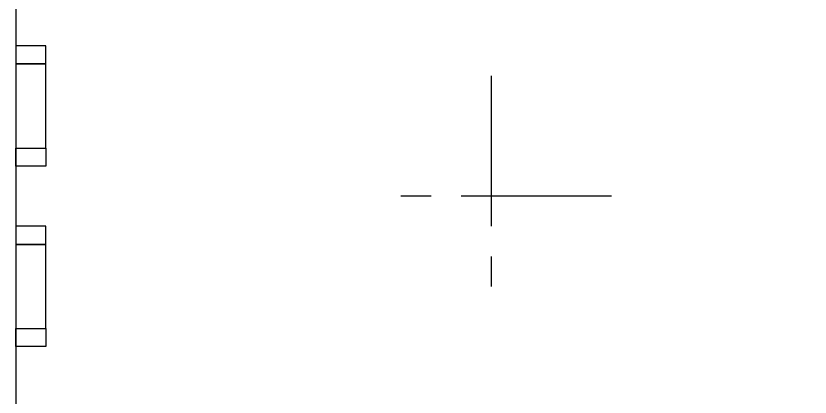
# Model space of a CAD drawing. Extents: x -356 to -83, y -298 to -106.
# Drawn here: x -271.08 to -264.48, y -272.1 to -268.93 of the extents above; entities that cross this region are included whole.
import ezdxf

# ---------------------------------------------------------------- set-up
doc = ezdxf.new("R2010")
doc.units = 0
doc.header["$MEASUREMENT"] = 0
doc.linetypes.add('CENTER', pattern=[2, 1.25, -0.25, 0.25, -0.25])
doc.layers.get('0').update_dxf_attribs({"linetype": 'CONTINUOUS'})
doc.layers.add('CENTER', color=1, linetype='CENTER')
doc.layers.add('half_bottom', color=4, linetype='CONTINUOUS')

msp = doc.modelspace()

# ---------------------------------------------------------------- linework, layer by layer
for points in [[(-271.07544, -282.58225), (-226.07544, -282.58225), (-226.07544, -219.58225), (-271.07544, -219.58225)], [(-271.07544, -269.33225), (-271.07544, -270.03225), (-270.82544, -270.03225), (-270.82544, -269.33225)], [(-271.07544, -270.83225), (-271.07544, -271.53225), (-270.82544, -271.53225), (-270.82544, -270.83225)]]:
    msp.add_lwpolyline(points, close=True)
at = {"layer": 'CENTER'}
for p, q in [((-267.12544, -269.43225), (-267.12544, -271.43225)), ((-266.12544, -270.43225), (-268.12544, -270.43225))]:
    msp.add_line(p, q, dxfattribs=at)
at = {"layer": 'half_bottom'}
for points in [[(-270.82544, -269.33225), (-270.82544, -269.18225), (-271.07544, -269.18225), (-271.07544, -269.33225)], [(-270.82544, -270.03225), (-270.82544, -270.18225), (-271.07544, -270.18225), (-271.07544, -270.03225)], [(-270.82544, -270.83225), (-270.82544, -270.68225), (-271.07544, -270.68225), (-271.07544, -270.83225)], [(-270.82544, -271.53225), (-270.82544, -271.68225), (-271.07544, -271.68225), (-271.07544, -271.53225)]]:
    msp.add_lwpolyline(points, close=True, dxfattribs=at)

doc.saveas('drawing.dxf')
